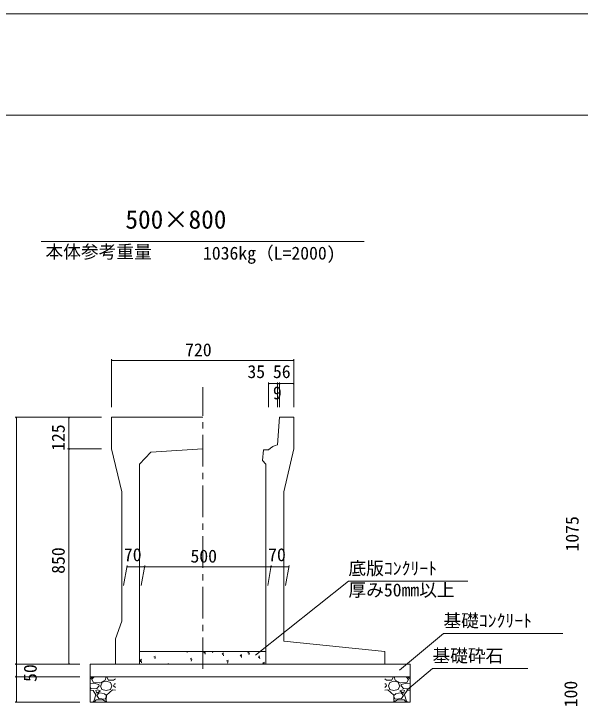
# Model space of a CAD drawing. Units: millimetres on the paper, scale 1:20. Extents: x 0 to 841, y 0 to 594.
# Drawn here: x 426.1 to 538, y 457.2 to 594 of the extents above; entities that cross this region are included whole.
import ezdxf
from ezdxf.enums import TextEntityAlignment as Align

# ---------------------------------------------------------------- set-up
doc = ezdxf.new("R2010")
doc.units = ezdxf.units.MM
doc.linetypes.add('USER1', pattern=[10, 6.25, -1.25, 1.25, -1.25])
for name, color, linetype, lineweight in [('D-STR-DIM（寸法）', 7, 'Continuous', 18), ('D-STR-HTXT（旗揚げ）', 4, 'Continuous', 18), ('D-STR-STRn（構造物）', 5, 'Continuous', 18), ('D-STR（構造物外形線）', 1, 'Continuous', 18), ('D-TTL(外枠）', 2, 'Continuous', 18), ('DEFPOINTS_2', 8, 'Continuous', 18)]:
    doc.layers.add(name, color=color, linetype=linetype, lineweight=lineweight)
doc.layers.add('D-STR-TXT（文字）', color=7, linetype='Continuous')
doc.styles.add('ＭＳ ゴシック', font='')
doc.styles.get('ＭＳ ゴシック').set_extended_font_data('MS Gothic')

msp = doc.modelspace()

# ---------------------------------------------------------------- linework, layer by layer
at = {"layer": 'D-STR-DIM（寸法）'}
for p, q in [((445.397, 516.281), (445.397, 525.769)), ((445.397, 525.519), (445.547, 525.544)), ((445.397, 525.519), (445.417, 525.519)), ((445.547, 525.494), (445.397, 525.519)), ((445.417, 525.519), (481.377, 525.519)), ((481.247, 525.544), (481.397, 525.519)), ((481.397, 525.519), (481.247, 525.494)), ((481.397, 525.519), (481.377, 525.519)), ((481.397, 516.281), (481.397, 525.769)), ((476.417, 516.281), (476.417, 521.187)), ((478.166, 516.281), (478.166, 521.187)), ((478.166, 516.281), (478.166, 521.187)), ((478.597, 516.281), (478.597, 521.187)), ((478.597, 516.281), (478.597, 521.187)), ((481.397, 516.281), (481.397, 521.187)), ((476.417, 520.937), (476.567, 520.962)), ((476.417, 520.937), (476.437, 520.937)), ((476.567, 520.912), (476.417, 520.937)), ((476.437, 520.937), (478.146, 520.937)), ((478.016, 520.962), (478.166, 520.937)), ((478.166, 520.937), (478.016, 520.912)), ((478.166, 520.937), (478.146, 520.937)), ((478.166, 520.937), (478.316, 520.962)), ((478.166, 520.937), (478.186, 520.937)), ((478.316, 520.912), (478.166, 520.937)), ((478.577, 520.937), (478.186, 520.937)), ((478.447, 520.962), (478.597, 520.937)), ((478.597, 520.937), (478.447, 520.912)), ((478.597, 520.937), (478.577, 520.937)), ((478.597, 520.937), (478.747, 520.962)), ((478.597, 520.937), (478.617, 520.937)), ((478.747, 520.912), (478.597, 520.937)), ((478.617, 520.937), (481.377, 520.937)), ((481.247, 520.962), (481.397, 520.937)), ((481.397, 520.937), (481.247, 520.912)), ((481.397, 520.937), (481.377, 520.937)), ((443.397, 514.281), (426.35, 514.281)), ((426.575, 514.131), (426.6, 514.281)), ((426.6, 514.281), (426.6, 514.261)), ((426.6, 514.281), (426.625, 514.131)), ((426.6, 514.261), (426.6, 465.551)), ((443.397, 514.281), (436.71, 514.281)), ((436.935, 514.131), (436.96, 514.281)), ((436.96, 514.281), (436.96, 514.261)), ((436.96, 514.281), (436.985, 514.131)), ((436.96, 514.261), (436.96, 508.051)), ((443.397, 508.031), (436.71, 508.031)), ((443.397, 508.031), (436.71, 508.031)), ((436.96, 508.031), (436.935, 508.181)), ((436.935, 507.881), (436.96, 508.031)), ((436.985, 508.181), (436.96, 508.031)), ((436.96, 508.031), (436.96, 508.051)), ((436.96, 508.031), (436.96, 508.011)), ((436.96, 508.031), (436.985, 507.881)), ((436.96, 508.011), (436.96, 465.551)), ((447.749, 481.039), (448.449, 485.007)), ((448.405, 484.757), (448.555, 484.782)), ((448.405, 484.757), (448.425, 484.757)), ((448.555, 484.732), (448.405, 484.757)), ((448.425, 484.757), (451.885, 484.757)), ((451.249, 481.039), (451.949, 485.007)), ((451.249, 481.039), (451.949, 485.007)), ((451.755, 484.782), (451.905, 484.757)), ((451.905, 484.757), (451.755, 484.732)), ((451.905, 484.757), (451.885, 484.757)), ((451.905, 484.757), (452.055, 484.782)), ((451.905, 484.757), (451.925, 484.757)), ((452.055, 484.732), (451.905, 484.757)), ((476.885, 484.757), (451.925, 484.757)), ((476.249, 481.039), (476.949, 485.007)), ((476.249, 481.039), (476.949, 485.007)), ((476.755, 484.782), (476.905, 484.757)), ((476.905, 484.757), (476.755, 484.732)), ((476.905, 484.757), (476.885, 484.757)), ((476.905, 484.757), (477.055, 484.782)), ((476.905, 484.757), (476.925, 484.757)), ((477.055, 484.732), (476.905, 484.757)), ((480.385, 484.757), (476.925, 484.757)), ((479.749, 481.039), (480.449, 485.007)), ((480.255, 484.782), (480.405, 484.757)), ((480.405, 484.757), (480.255, 484.732)), ((480.405, 484.757), (480.385, 484.757)), ((439.147, 465.531), (426.35, 465.531)), ((439.147, 465.531), (426.35, 465.531)), ((426.6, 465.531), (426.575, 465.681)), ((426.575, 465.381), (426.6, 465.531)), ((426.625, 465.681), (426.6, 465.531)), ((426.6, 465.531), (426.6, 465.551)), ((426.6, 465.531), (426.6, 465.511)), ((426.6, 465.531), (426.625, 465.381)), ((426.6, 465.511), (426.6, 463.051)), ((439.147, 465.531), (436.71, 465.531)), ((436.96, 465.531), (436.935, 465.681)), ((436.985, 465.681), (436.96, 465.531)), ((436.96, 465.531), (436.96, 465.551)), ((439.147, 463.031), (426.35, 463.031)), ((439.147, 463.031), (426.35, 463.031)), ((426.6, 463.031), (426.575, 463.181)), ((426.575, 462.881), (426.6, 463.031)), ((426.625, 463.181), (426.6, 463.031)), ((426.6, 463.031), (426.6, 463.051)), ((426.6, 463.031), (426.6, 463.011)), ((426.6, 463.031), (426.625, 462.881)), ((426.6, 463.011), (426.6, 458.051)), ((439.147, 458.031), (426.35, 458.031)), ((426.6, 458.031), (426.575, 458.181)), ((426.625, 458.181), (426.6, 458.031)), ((426.6, 458.031), (426.6, 458.051))]:
    msp.add_line(p, q, dxfattribs=at)
at = {"layer": 'D-STR-DIM（寸法）', "linetype": 'USER1'}
msp.add_line((463.397, 464.555), (463.397, 520.228), dxfattribs=at)
at = {"layer": 'D-STR-HTXT（旗揚げ）'}
for p, q in [((431.505, 549), (495.289, 549)), ((473.841, 467.296), (492.191, 481.891)), ((515.789, 481.891), (492.191, 481.891)), ((502.303, 464.3), (510.948, 471.564)), ((534.547, 471.564), (510.948, 471.564)), ((503.714, 460.371), (508.798, 464.633)), ((527.661, 464.633), (508.798, 464.633))]:
    msp.add_line(p, q, dxfattribs=at)
at = {"layer": 'D-STR-STRn（構造物）', "color": 7}
for p, q in [((450.897, 468.031), (475.897, 468.031)), ((460.324, 467.786), (460.279, 468.031)), ((463.65, 467.777), (463.864, 468.031)), ((465.339, 467.744), (465.435, 468.031)), ((465.364, 468.031), (465.379, 468.021)), ((472.316, 467.788), (472.666, 467.923)), ((450.897, 466.061), (451.284, 466.465)), ((453.743, 466.976), (454.093, 467.111)), ((453.744, 466.976), (453.992, 466.809)), ((453.952, 466.532), (454.054, 466.834)), ((460.929, 466.576), (461.279, 466.71)), ((460.929, 466.576), (461.178, 466.408)), ((463.65, 467.777), (463.949, 467.751)), ((463.91, 467.473), (463.852, 467.786)), ((467.237, 467.463), (467.478, 467.75)), ((467.237, 467.463), (467.536, 467.437)), ((467.496, 467.159), (467.439, 467.472)), ((470.823, 467.149), (471.064, 467.436)), ((470.823, 467.149), (471.122, 467.123)), ((471.083, 466.845), (471.025, 467.158)), ((472.316, 467.788), (472.565, 467.621)), ((472.525, 467.344), (472.626, 467.646)), ((474.409, 466.835), (474.65, 467.123)), ((474.409, 466.835), (474.708, 466.809)), ((474.669, 466.531), (474.611, 466.845)), ((450.897, 466.059), (451.339, 465.99)), ((451.296, 465.768), (451.241, 466.243)), ((456.518, 465.531), (456.62, 465.637)), ((461.138, 466.131), (461.239, 466.434)), ((468.115, 466.176), (468.465, 466.31)), ((468.115, 466.176), (468.364, 466.008)), ((468.324, 465.731), (468.425, 466.033)), ((475.3, 465.775), (475.65, 465.91)), ((475.3, 465.775), (475.549, 465.607)), ((475.576, 465.531), (475.611, 465.633))]:
    msp.add_line(p, q, dxfattribs=at)
at = {"layer": 'D-STR-STRn（構造物）'}
for p, q in [((441.147, 465.531), (441.147, 458.031)), ((441.147, 465.531), (504.397, 465.531)), ((504.397, 465.531), (504.397, 458.031)), ((441.147, 463.031), (504.397, 463.031)), ((441.147, 462.596), (441.71, 463.031)), ((441.455, 462.479), (441.952, 463.031)), ((441.815, 461.876), (441.465, 462.476)), ((444.307, 463.028), (444.107, 462.328)), ((444.478, 463.031), (444.747, 462.39)), ((444.753, 462.376), (445.803, 462.326)), ((445.806, 462.332), (446.147, 462.596)), ((499.738, 462.332), (499.397, 462.596)), ((500.791, 462.376), (499.741, 462.326)), ((501.066, 463.031), (500.796, 462.39)), ((501.236, 463.028), (501.436, 462.328)), ((504.088, 462.479), (503.591, 463.031)), ((503.728, 461.876), (504.078, 462.476)), ((504.397, 462.596), (503.834, 463.031)), ((441.91, 461.723), (441.147, 461.642)), ((443.052, 461.789), (441.802, 461.889)), ((442.904, 461.481), (441.904, 461.731)), ((442.955, 461.229), (442.505, 460.729)), ((442.956, 461.225), (442.906, 461.475)), ((444.108, 462.325), (443.058, 461.775)), ((443.201, 461.23), (443.501, 460.53)), ((443.254, 461.228), (443.554, 461.928)), ((443.556, 461.928), (444.356, 462.178)), ((444.354, 462.178), (445.154, 461.878)), ((445.156, 461.877), (445.456, 461.227)), ((445.204, 460.531), (445.454, 461.231)), ((445.804, 461.23), (445.954, 461.63)), ((446.147, 460.871), (445.804, 461.245)), ((446.147, 461.642), (445.96, 461.623)), ((499.397, 461.642), (499.584, 461.623)), ((499.397, 460.871), (499.74, 461.245)), ((499.739, 461.23), (499.589, 461.63)), ((500.387, 461.877), (500.087, 461.227)), ((500.34, 460.531), (500.09, 461.231)), ((501.19, 462.178), (500.39, 461.878)), ((501.988, 461.928), (501.188, 462.178)), ((501.436, 462.325), (502.486, 461.775)), ((502.289, 461.228), (501.989, 461.928)), ((502.342, 461.23), (502.042, 460.53)), ((502.491, 461.789), (503.741, 461.889)), ((502.588, 461.225), (502.638, 461.475)), ((502.588, 461.229), (503.038, 460.729)), ((502.64, 461.481), (503.64, 461.731)), ((503.634, 461.723), (504.397, 461.642)), ((441.354, 460.645), (441.147, 460.871)), ((441.757, 460.323), (441.147, 460.374)), ((442.502, 460.732), (441.352, 460.632)), ((442.316, 459.431), (441.766, 460.331)), ((442.254, 460.279), (442.454, 459.779)), ((442.605, 460.427), (442.255, 460.277)), ((442.454, 459.78), (443.204, 460.23)), ((442.955, 459.828), (442.455, 459.328)), ((443.207, 460.229), (442.607, 460.429)), ((443.961, 459.681), (442.961, 459.831)), ((443.502, 460.525), (444.352, 460.275)), ((444.366, 459.318), (443.966, 459.668)), ((444.358, 460.276), (445.208, 460.526)), ((445.557, 460.428), (444.407, 459.378)), ((446.147, 460.374), (445.557, 460.423)), ((499.397, 460.374), (499.987, 460.423)), ((499.987, 460.428), (501.137, 459.378)), ((501.185, 460.276), (500.335, 460.526)), ((501.178, 459.318), (501.578, 459.668)), ((502.042, 460.525), (501.192, 460.275)), ((501.582, 459.681), (502.582, 459.831)), ((502.336, 460.229), (502.936, 460.429)), ((503.09, 459.78), (502.34, 460.23)), ((502.588, 459.828), (503.088, 459.328)), ((502.939, 460.427), (503.289, 460.277)), ((503.042, 460.732), (504.192, 460.632)), ((503.29, 460.279), (503.09, 459.779)), ((503.227, 459.431), (503.777, 460.331)), ((503.787, 460.323), (504.397, 460.374)), ((504.19, 460.645), (504.397, 460.871)), ((441.906, 458.177), (442.306, 459.427)), ((441.952, 458.031), (442.355, 458.479)), ((442.356, 458.479), (443.656, 458.479)), ((442.454, 459.33), (442.854, 458.73)), ((442.857, 458.726), (444.107, 458.576)), ((443.654, 458.49), (444.304, 458.04)), ((444.107, 458.579), (444.357, 459.029)), ((444.347, 458.34), (444.478, 458.031)), ((444.403, 459.381), (444.353, 458.331)), ((444.356, 459.029), (444.356, 459.329)), ((501.196, 458.34), (501.066, 458.031)), ((501.14, 459.381), (501.19, 458.331)), ((501.437, 458.579), (501.187, 459.029)), ((501.188, 459.029), (501.188, 459.329)), ((501.89, 458.49), (501.24, 458.04)), ((502.687, 458.726), (501.437, 458.576)), ((503.188, 458.479), (501.888, 458.479)), ((503.09, 459.33), (502.69, 458.73)), ((503.591, 458.031), (503.188, 458.479)), ((503.638, 458.177), (503.238, 459.427)), ((441.147, 458.031), (474.647, 458.031)), ((441.147, 458.031), (504.397, 458.031)), ((441.71, 458.031), (441.906, 458.182)), ((503.834, 458.031), (503.638, 458.182))]:
    msp.add_line(p, q, dxfattribs=at)
at = {"layer": 'D-STR（構造物外形線）'}
for p, q in [((445.397, 508.031), (445.397, 514.281)), ((445.397, 514.281), (463.397, 514.281)), ((478.597, 514.281), (478.166, 508.868)), ((478.597, 514.281), (481.397, 514.281)), ((478.597, 514.281), (481.397, 514.281)), ((481.397, 508.031), (481.397, 514.281)), ((481.397, 508.031), (481.397, 514.281)), ((445.397, 508.031), (447.397, 499.531)), ((453.143, 507.416), (463.397, 508.031)), ((475.417, 507.881), (475.192, 505.779)), ((475.417, 507.881), (476.417, 507.881)), ((479.397, 499.531), (481.397, 508.031)), ((450.897, 505.031), (453.143, 507.416)), ((450.897, 465.531), (450.897, 505.031)), ((475.192, 505.779), (475.897, 505.031)), ((475.897, 465.531), (475.897, 505.031)), ((447.397, 474.031), (447.397, 499.531)), ((479.397, 470.031), (479.397, 499.531)), ((446.147, 470.531), (447.397, 474.031)), ((446.147, 465.531), (446.147, 470.531)), ((479.397, 470.031), (499.397, 468.031)), ((499.397, 465.531), (499.397, 468.031)), ((446.147, 465.531), (450.897, 465.531)), ((475.897, 465.531), (480.647, 465.531)), ((475.897, 465.531), (499.397, 465.531))]:
    msp.add_line(p, q, dxfattribs=at)
msp.add_arc((479.194, 505.002), 4, 104.89471, 133.9699, dxfattribs=at)
at = {"layer": 'D-TTL(外枠）'}
msp.add_line((25, 574), (820, 574), dxfattribs=at)
at = {"layer": 'DEFPOINTS_2'}
msp.add_line((0, 594), (841, 594), dxfattribs=at)

# ---------------------------------------------------------------- texts
at = {"layer": 'D-STR-DIM（寸法）', "style": 'ＭＳ ゴシック'}
for s, p in [('720', (459.932, 525.569)), ('35', (472.236, 521.262)), ('56', (477.279, 521.262)), ('9', (477.266, 517.066)), ('70', (447.828, 485.082)), ('70', (476.328, 485.082)), ('500', (460.985, 484.807))]:
    msp.add_text(s, height=2.566, dxfattribs=at).set_placement(p, align=Align.BOTTOM_LEFT)
for s, p in [('125', (436.91, 507.656)), ('1075', (538.435, 487.769)), ('850', (436.91, 483.361)), ('50', (431.369, 461.998)), ('100', (538.16, 456.986))]:
    msp.add_text(s, height=2.566, rotation=90, dxfattribs=at).set_placement(p, align=Align.BOTTOM_LEFT)
at = {"layer": 'D-STR-TXT（文字）', "style": 'ＭＳ ゴシック'}
for s, height, p in [('500×800', 3.666, (448.131, 550.449)), ('本体参考重量', 2.566, (432.336, 544.933)), ('1036kg（L=2000)', 2.566, (463.456, 544.67)), ('底版ｺﾝｸﾘｰﾄ', 2.566, (492.191, 482.391)), ('厚み50mm以上', 2.566, (492.191, 478.119)), ('基礎ｺﾝｸﾘｰﾄ', 2.566, (510.948, 472.064)), ('基礎砕石', 2.566, (508.798, 465.133))]:
    msp.add_text(s, height=height, dxfattribs=at).set_placement(p, align=Align.BOTTOM_LEFT)

doc.saveas('drawing.dxf')
